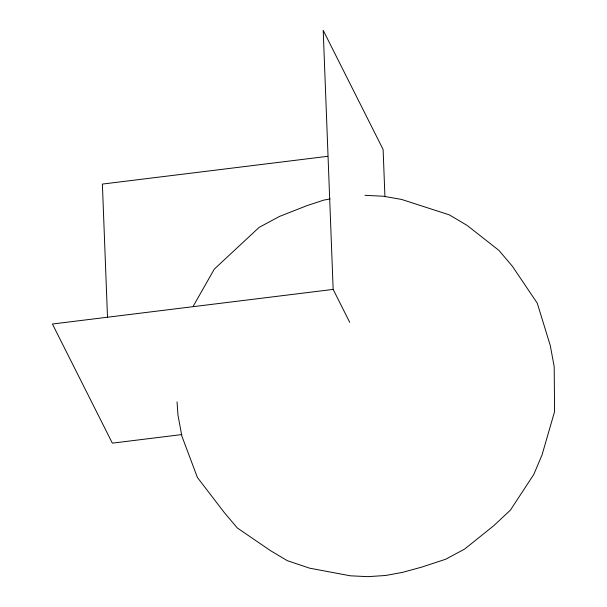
<?xml version="1.0" encoding="UTF-8"?>
<svg xmlns="http://www.w3.org/2000/svg" width="607" height="607" viewBox="0 0 607 607"><rect width="100%" height="100%" fill="white"/><g stroke="black" fill="none" stroke-linecap="round" stroke-linejoin="round"><path stroke-width="0.91" d="M193.231 306.216L214.301 269.121L259.151 227.359L279.524 216.426L307.074 205.598L323.797 200.105L330.178 198.929M327.727 156.31L102.386 184.088L107.507 317.393M349.731 322.355L333.16 289.402L52.422 324.017L112.341 443.14L181.819 434.574M364.997 195.34L383.154 196.22L401.493 199.407L449.392 214.886L467.2 225.47L498.992 250.456L512.49 266.42L537.233 303.105L550.261 345.451L554.191 366.628L554.578 411.607L542.059 454.863L533.796 474.416L510.464 510.062L493.825 525.647L464.651 549.054L445.667 559.244L421.562 567.158L402.456 572.386L385.657 575.482L367.888 576.65L350.353 575.808L309.6 568.167L287.331 560.678L270.73 550.807L237.314 527.969L224.362 512.649L197.389 477.459L181.85 436.046L177.95 415.021L177.054 401.91M384.937 196.751L383.116 149.481L323.205 30.35L333.16 289.402"/></g></svg>
